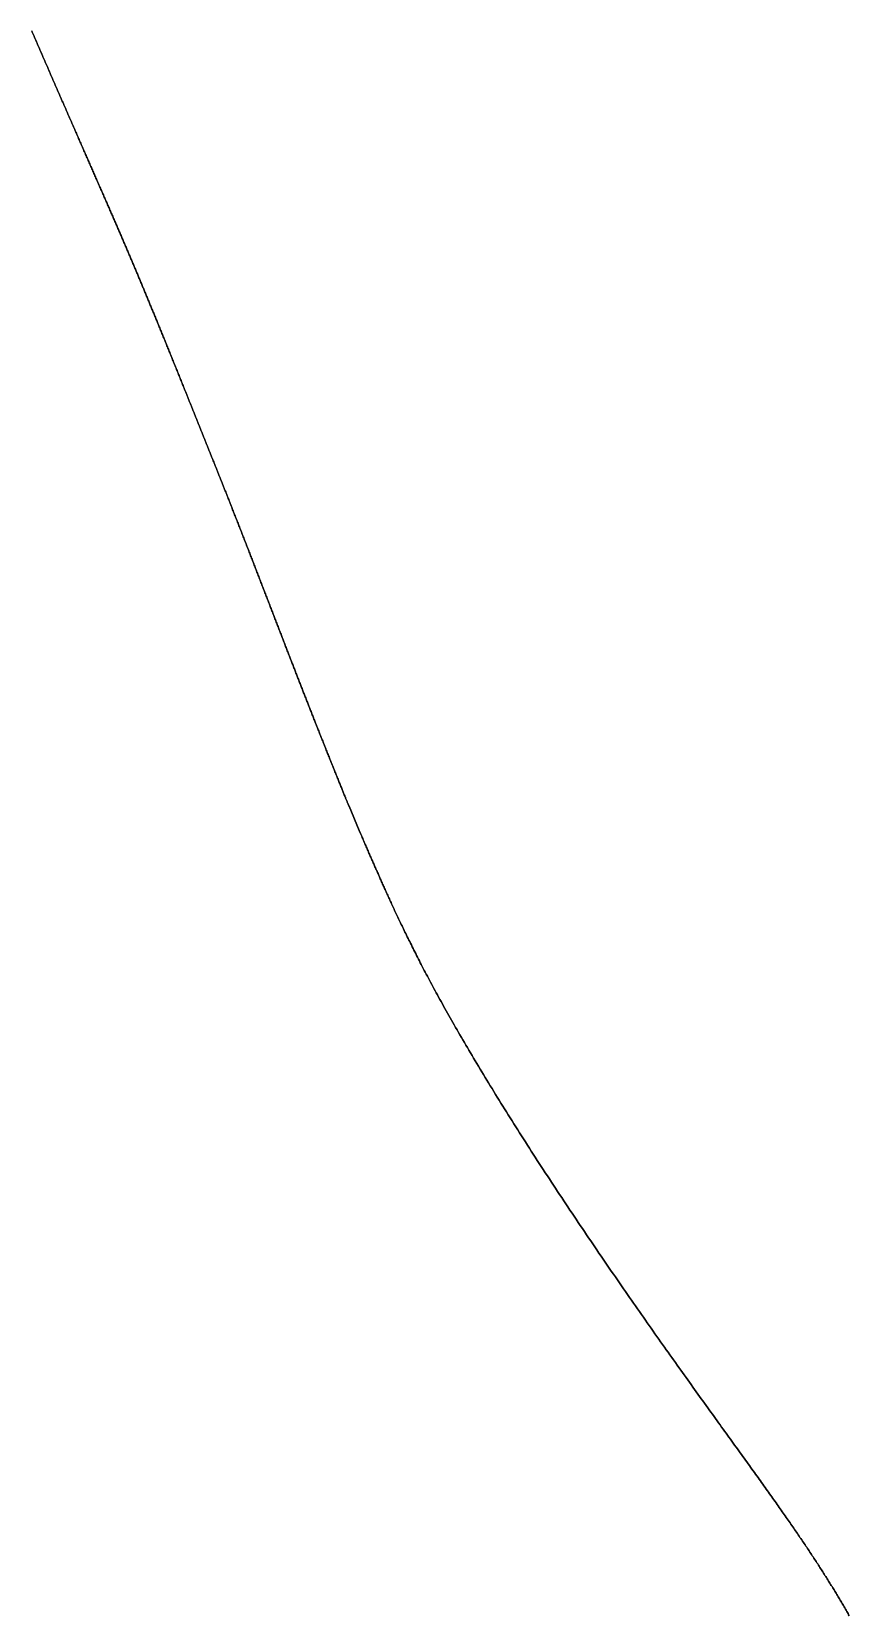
# Model space of a CAD drawing. Header units: inches. Extents: x 130170 to 284068, y 377793 to 804530.
# Drawn here: x 249144.4 to 249177.7, y 746785.6 to 746850.1 of the extents above; entities that cross this region are included whole.
import ezdxf

# ---------------------------------------------------------------- set-up
doc = ezdxf.new("R2010")
doc.units = ezdxf.units.IN
doc.header["$MEASUREMENT"] = 0
doc.layers.add('muni_il', color=7, linetype='Continuous')

msp = doc.modelspace()

# ---------------------------------------------------------------- linework, layer by layer
at = {"layer": 'muni_il'}
for points in [[(249144.406, 746850.168), (249144.43, 746850.112), (249144.454, 746850.056), (249144.478, 746850), (249144.503, 746849.944), (249144.527, 746849.888), (249144.551, 746849.832), (249144.575, 746849.776), (249144.6, 746849.72), (249144.624, 746849.664), (249144.648, 746849.608), (249144.672, 746849.552), (249144.696, 746849.496), (249144.721, 746849.44), (249144.745, 746849.385), (249144.769, 746849.329), (249144.793, 746849.273), (249144.817, 746849.218), (249144.841, 746849.162), (249144.865, 746849.106), (249144.89, 746849.051), (249144.914, 746848.995), (249144.938, 746848.94), (249144.962, 746848.885), (249144.986, 746848.829), (249145.01, 746848.774), (249145.034, 746848.719), (249145.058, 746848.663), (249145.082, 746848.608), (249145.106, 746848.553), (249145.13, 746848.498), (249145.154, 746848.443), (249145.178, 746848.388), (249145.202, 746848.333), (249145.226, 746848.278), (249145.249, 746848.224), (249145.273, 746848.169), (249145.297, 746848.114), (249145.321, 746848.06), (249145.345, 746848.005), (249145.368, 746847.95), (249145.392, 746847.896), (249145.416, 746847.842), (249145.44, 746847.787), (249145.463, 746847.733), (249145.487, 746847.679), (249145.511, 746847.625), (249145.534, 746847.571), (249145.558, 746847.517), (249145.581, 746847.463), (249145.605, 746847.409), (249145.628, 746847.355), (249145.652, 746847.301), (249145.675, 746847.248), (249145.699, 746847.194), (249145.722, 746847.141), (249145.745, 746847.087), (249145.769, 746847.034), (249145.792, 746846.981), (249145.815, 746846.927), (249145.839, 746846.874), (249145.862, 746846.821), (249145.885, 746846.768), (249145.908, 746846.716), (249145.931, 746846.663), (249145.954, 746846.61), (249145.977, 746846.558), (249146, 746846.505), (249146.023, 746846.453), (249146.046, 746846.4), (249146.069, 746846.348), (249146.092, 746846.296), (249146.114, 746846.244), (249146.137, 746846.192), (249146.16, 746846.14), (249146.182, 746846.089), (249146.205, 746846.037), (249146.228, 746845.985), (249146.25, 746845.934), (249146.273, 746845.883), (249146.295, 746845.832), (249146.317, 746845.78), (249146.34, 746845.729), (249146.362, 746845.679), (249146.384, 746845.628), (249146.407, 746845.577), (249146.429, 746845.527), (249146.451, 746845.476), (249146.473, 746845.426), (249146.495, 746845.376), (249146.517, 746845.326), (249146.539, 746845.276), (249146.561, 746845.226), (249146.582, 746845.176), (249146.604, 746845.127), (249146.626, 746845.077), (249146.647, 746845.028), (249146.669, 746844.979), (249146.69, 746844.929), (249146.712, 746844.88), (249146.733, 746844.832), (249146.755, 746844.783), (249146.776, 746844.734), (249146.797, 746844.686), (249146.818, 746844.637), (249146.84, 746844.589), (249146.861, 746844.541), (249146.882, 746844.493), (249146.903, 746844.445), (249146.923, 746844.398), (249146.944, 746844.35), (249146.965, 746844.303), (249146.986, 746844.255), (249147.006, 746844.208), (249147.027, 746844.161), (249147.047, 746844.114), (249147.068, 746844.068), (249147.088, 746844.021), (249147.109, 746843.975), (249147.129, 746843.928), (249147.149, 746843.882), (249147.169, 746843.836), (249147.189, 746843.79), (249147.209, 746843.744), (249147.229, 746843.698), (249147.249, 746843.653), (249147.269, 746843.608), (249147.289, 746843.562), (249147.309, 746843.517), (249147.328, 746843.472), (249147.348, 746843.427), (249147.367, 746843.383), (249147.387, 746843.338), (249147.406, 746843.294), (249147.426, 746843.249), (249147.445, 746843.205), (249147.464, 746843.161), (249147.483, 746843.117), (249147.502, 746843.073), (249147.521, 746843.03), (249147.54, 746842.986), (249147.559, 746842.943), (249147.578, 746842.9), (249147.597, 746842.857), (249147.616, 746842.814), (249147.634, 746842.771), (249147.653, 746842.728), (249147.671, 746842.685), (249147.69, 746842.643), (249147.708, 746842.6), (249147.727, 746842.558), (249147.745, 746842.516), (249147.763, 746842.474), (249147.781, 746842.432), (249147.8, 746842.39), (249147.818, 746842.349), (249147.836, 746842.307), (249147.854, 746842.266), (249147.871, 746842.224), (249147.889, 746842.183), (249147.907, 746842.142), (249147.925, 746842.101), (249147.943, 746842.06), (249147.96, 746842.019), (249147.978, 746841.979), (249147.995, 746841.938), (249148.013, 746841.897), (249148.03, 746841.857), (249148.048, 746841.817), (249148.065, 746841.776), (249148.082, 746841.736), (249148.1, 746841.696), (249148.117, 746841.656), (249148.134, 746841.616), (249148.151, 746841.577), (249148.168, 746841.537), (249148.185, 746841.497), (249148.202, 746841.458), (249148.219, 746841.418), (249148.236, 746841.379), (249148.253, 746841.339), (249148.27, 746841.3), (249148.287, 746841.261), (249148.303, 746841.221), (249148.32, 746841.182), (249148.337, 746841.143), (249148.354, 746841.104), (249148.37, 746841.065), (249148.387, 746841.026), (249148.403, 746840.987), (249148.42, 746840.948), (249148.437, 746840.909), (249148.453, 746840.871), (249148.47, 746840.832), (249148.486, 746840.793), (249148.502, 746840.754), (249148.519, 746840.715), (249148.535, 746840.677), (249148.552, 746840.638), (249148.568, 746840.599), (249148.585, 746840.561), (249148.601, 746840.522), (249148.617, 746840.483), (249148.634, 746840.445), (249148.65, 746840.406), (249148.666, 746840.367), (249148.683, 746840.329), (249148.699, 746840.29), (249148.715, 746840.251), (249148.731, 746840.212), (249148.748, 746840.174), (249148.764, 746840.135), (249148.78, 746840.096), (249148.797, 746840.057), (249148.813, 746840.018), (249148.829, 746839.979), (249148.846, 746839.94), (249148.862, 746839.901), (249148.878, 746839.862), (249148.895, 746839.823), (249148.911, 746839.784), (249148.928, 746839.745), (249148.944, 746839.705), (249148.96, 746839.666), (249148.977, 746839.626), (249148.993, 746839.587), (249149.01, 746839.547), (249149.026, 746839.508), (249149.043, 746839.468), (249149.059, 746839.428), (249149.076, 746839.388), (249149.092, 746839.348), (249149.109, 746839.308), (249149.126, 746839.268), (249149.142, 746839.228), (249149.159, 746839.187), (249149.176, 746839.147), (249149.193, 746839.106), (249149.209, 746839.065), (249149.226, 746839.025), (249149.243, 746838.984), (249149.26, 746838.943), (249149.277, 746838.902), (249149.294, 746838.86), (249149.311, 746838.819), (249149.328, 746838.777), (249149.345, 746838.736), (249149.363, 746838.694), (249149.38, 746838.652), (249149.397, 746838.61), (249149.414, 746838.568), (249149.432, 746838.525), (249149.449, 746838.483), (249149.467, 746838.44), (249149.484, 746838.398), (249149.502, 746838.355), (249149.519, 746838.312), (249149.537, 746838.268), (249149.555, 746838.225), (249149.572, 746838.182), (249149.59, 746838.138), (249149.608, 746838.094), (249149.626, 746838.05), (249149.644, 746838.006), (249149.662, 746837.962), (249149.68, 746837.917), (249149.699, 746837.873), (249149.717, 746837.828), (249149.735, 746837.783), (249149.753, 746837.738), (249149.772, 746837.693), (249149.79, 746837.647), (249149.809, 746837.602), (249149.828, 746837.556), (249149.846, 746837.51), (249149.865, 746837.464), (249149.884, 746837.418), (249149.903, 746837.371), (249149.922, 746837.325), (249149.941, 746837.278), (249149.96, 746837.231), (249149.979, 746837.184), (249149.998, 746837.137), (249150.017, 746837.089), (249150.036, 746837.042), (249150.056, 746836.994), (249150.075, 746836.946), (249150.095, 746836.898), (249150.114, 746836.85), (249150.134, 746836.801), (249150.153, 746836.753), (249150.173, 746836.704), (249150.193, 746836.655), (249150.213, 746836.606), (249150.233, 746836.557), (249150.253, 746836.507), (249150.273, 746836.458), (249150.293, 746836.408), (249150.313, 746836.358), (249150.333, 746836.308), (249150.353, 746836.258), (249150.374, 746836.208), (249150.394, 746836.157), (249150.414, 746836.107), (249150.435, 746836.056), (249150.455, 746836.005), (249150.476, 746835.954), (249150.497, 746835.903), (249150.517, 746835.852), (249150.538, 746835.801), (249150.559, 746835.749), (249150.58, 746835.697), (249150.601, 746835.646), (249150.622, 746835.594), (249150.642, 746835.542), (249150.663, 746835.489), (249150.685, 746835.437), (249150.706, 746835.385), (249150.727, 746835.332), (249150.748, 746835.28), (249150.769, 746835.227), (249150.79, 746835.174), (249150.812, 746835.121), (249150.833, 746835.068), (249150.854, 746835.015), (249150.876, 746834.962), (249150.897, 746834.909), (249150.919, 746834.856), (249150.94, 746834.802), (249150.962, 746834.749), (249150.983, 746834.695), (249151.005, 746834.642), (249151.026, 746834.588), (249151.048, 746834.534), (249151.07, 746834.48), (249151.091, 746834.426), (249151.113, 746834.372), (249151.134, 746834.318), (249151.156, 746834.264), (249151.178, 746834.21), (249151.2, 746834.156), (249151.221, 746834.102), (249151.243, 746834.048), (249151.265, 746833.994), (249151.287, 746833.939), (249151.308, 746833.885), (249151.33, 746833.831), (249151.352, 746833.777), (249151.374, 746833.722), (249151.395, 746833.668), (249151.417, 746833.614), (249151.439, 746833.559), (249151.461, 746833.505), (249151.482, 746833.45), (249151.504, 746833.396), (249151.526, 746833.342), (249151.548, 746833.287), (249151.569, 746833.233), (249151.591, 746833.179), (249151.613, 746833.125), (249151.635, 746833.07), (249151.656, 746833.016), (249151.678, 746832.962), (249151.699, 746832.908), (249151.721, 746832.854), (249151.743, 746832.799), (249151.764, 746832.745), (249151.786, 746832.691), (249151.807, 746832.637), (249151.829, 746832.584), (249151.85, 746832.53), (249151.872, 746832.476), (249151.893, 746832.422), (249151.915, 746832.368), (249151.936, 746832.315), (249151.957, 746832.261), (249151.979, 746832.208), (249152, 746832.154), (249152.021, 746832.101), (249152.042, 746832.047), (249152.064, 746831.994), (249152.085, 746831.941), (249152.106, 746831.888), (249152.127, 746831.835), (249152.148, 746831.782), (249152.169, 746831.729), (249152.19, 746831.676), (249152.211, 746831.623), (249152.232, 746831.571), (249152.252, 746831.518), (249152.273, 746831.466), (249152.294, 746831.413), (249152.315, 746831.361), (249152.335, 746831.309), (249152.356, 746831.257), (249152.377, 746831.205), (249152.397, 746831.153), (249152.418, 746831.101), (249152.438, 746831.049), (249152.459, 746830.998), (249152.479, 746830.946), (249152.499, 746830.895), (249152.519, 746830.843), (249152.54, 746830.792), (249152.56, 746830.741), (249152.58, 746830.69), (249152.6, 746830.639), (249152.62, 746830.588), (249152.64, 746830.537), (249152.66, 746830.486), (249152.68, 746830.436), (249152.7, 746830.385), (249152.72, 746830.335), (249152.74, 746830.284), (249152.759, 746830.234), (249152.779, 746830.184), (249152.799, 746830.134), (249152.818, 746830.084), (249152.838, 746830.034), (249152.857, 746829.984), (249152.877, 746829.934), (249152.896, 746829.885), (249152.916, 746829.835), (249152.935, 746829.786), (249152.954, 746829.736), (249152.974, 746829.687), (249152.993, 746829.638), (249153.012, 746829.589), (249153.031, 746829.539), (249153.051, 746829.49), (249153.07, 746829.442), (249153.089, 746829.393), (249153.108, 746829.344), (249153.127, 746829.295), (249153.146, 746829.247), (249153.165, 746829.198), (249153.183, 746829.15), (249153.202, 746829.101), (249153.221, 746829.053), (249153.24, 746829.005), (249153.259, 746828.956), (249153.277, 746828.908), (249153.296, 746828.86), (249153.315, 746828.812), (249153.333, 746828.764), (249153.352, 746828.716), (249153.371, 746828.668), (249153.389, 746828.621), (249153.408, 746828.573), (249153.426, 746828.525), (249153.445, 746828.477), (249153.463, 746828.43), (249153.481, 746828.382), (249153.5, 746828.335), (249153.518, 746828.287), (249153.537, 746828.24), (249153.555, 746828.193), (249153.573, 746828.145), (249153.592, 746828.098), (249153.61, 746828.051), (249153.628, 746828.004), (249153.646, 746827.957), (249153.664, 746827.91), (249153.683, 746827.862), (249153.701, 746827.815), (249153.719, 746827.769), (249153.737, 746827.722), (249153.755, 746827.675), (249153.773, 746827.628), (249153.791, 746827.581), (249153.809, 746827.534), (249153.827, 746827.487), (249153.845, 746827.441), (249153.863, 746827.394), (249153.881, 746827.347), (249153.899, 746827.301), (249153.917, 746827.254), (249153.935, 746827.208), (249153.953, 746827.161), (249153.971, 746827.115), (249153.989, 746827.068), (249154.007, 746827.022), (249154.025, 746826.975), (249154.043, 746826.929), (249154.06, 746826.883), (249154.078, 746826.837), (249154.096, 746826.79), (249154.114, 746826.744), (249154.132, 746826.698), (249154.149, 746826.652), (249154.167, 746826.606), (249154.185, 746826.56), (249154.203, 746826.514), (249154.22, 746826.468), (249154.238, 746826.422), (249154.256, 746826.376), (249154.273, 746826.33), (249154.291, 746826.284), (249154.309, 746826.239), (249154.326, 746826.193), (249154.344, 746826.147), (249154.361, 746826.102), (249154.379, 746826.056), (249154.397, 746826.01), (249154.414, 746825.965), (249154.432, 746825.92), (249154.449, 746825.874), (249154.467, 746825.829), (249154.484, 746825.784), (249154.501, 746825.738), (249154.519, 746825.693), (249154.536, 746825.648), (249154.554, 746825.603), (249154.571, 746825.558), (249154.588, 746825.513), (249154.606, 746825.468), (249154.623, 746825.423), (249154.64, 746825.379), (249154.657, 746825.334), (249154.675, 746825.289), (249154.692, 746825.245), (249154.709, 746825.2), (249154.726, 746825.156), (249154.743, 746825.111), (249154.76, 746825.067), (249154.777, 746825.023), (249154.795, 746824.978), (249154.812, 746824.934), (249154.829, 746824.89), (249154.846, 746824.846), (249154.863, 746824.802), (249154.88, 746824.758), (249154.897, 746824.715), (249154.913, 746824.671), (249154.93, 746824.627), (249154.947, 746824.584), (249154.964, 746824.54), (249154.981, 746824.497), (249154.998, 746824.453), (249155.015, 746824.41), (249155.031, 746824.367), (249155.048, 746824.323), (249155.065, 746824.28), (249155.081, 746824.237), (249155.098, 746824.194), (249155.115, 746824.151), (249155.131, 746824.108), (249155.148, 746824.065), (249155.165, 746824.022), (249155.181, 746823.98), (249155.198, 746823.937), (249155.215, 746823.894), (249155.231, 746823.852), (249155.248, 746823.809), (249155.264, 746823.767), (249155.281, 746823.724), (249155.297, 746823.682), (249155.314, 746823.639), (249155.33, 746823.597), (249155.347, 746823.554), (249155.363, 746823.512), (249155.38, 746823.47), (249155.396, 746823.427), (249155.413, 746823.385), (249155.429, 746823.343), (249155.446, 746823.301), (249155.462, 746823.258), (249155.479, 746823.216), (249155.495, 746823.174), (249155.512, 746823.132), (249155.528, 746823.089), (249155.545, 746823.047), (249155.562, 746823.005), (249155.578, 746822.962), (249155.595, 746822.92), (249155.611, 746822.878), (249155.628, 746822.835), (249155.645, 746822.793), (249155.661, 746822.75), (249155.678, 746822.708), (249155.695, 746822.665), (249155.711, 746822.622), (249155.728, 746822.58), (249155.745, 746822.537), (249155.762, 746822.494), (249155.779, 746822.451), (249155.796, 746822.408), (249155.813, 746822.365), (249155.83, 746822.322), (249155.847, 746822.279), (249155.864, 746822.235), (249155.881, 746822.192), (249155.898, 746822.149), (249155.915, 746822.105), (249155.932, 746822.061), (249155.95, 746822.017), (249155.967, 746821.974), (249155.984, 746821.93), (249156.002, 746821.885), (249156.019, 746821.841), (249156.037, 746821.797), (249156.055, 746821.752), (249156.072, 746821.708), (249156.09, 746821.663), (249156.108, 746821.618), (249156.126, 746821.573), (249156.143, 746821.528), (249156.161, 746821.483), (249156.179, 746821.438), (249156.197, 746821.392), (249156.215, 746821.347), (249156.234, 746821.301), (249156.252, 746821.255), (249156.27, 746821.209), (249156.288, 746821.163), (249156.307, 746821.117), (249156.325, 746821.071), (249156.343, 746821.025), (249156.362, 746820.979), (249156.38, 746820.932), (249156.399, 746820.886), (249156.418, 746820.839), (249156.436, 746820.793), (249156.455, 746820.746), (249156.473, 746820.7), (249156.492, 746820.653), (249156.511, 746820.606), (249156.529, 746820.559), (249156.548, 746820.513), (249156.567, 746820.466), (249156.585, 746820.419), (249156.604, 746820.373), (249156.623, 746820.326), (249156.641, 746820.28), (249156.66, 746820.233), (249156.679, 746820.187), (249156.697, 746820.141), (249156.716, 746820.095), (249156.734, 746820.049), (249156.752, 746820.003), (249156.771, 746819.958), (249156.789, 746819.913), (249156.807, 746819.867), (249156.825, 746819.823), (249156.843, 746819.778), (249156.861, 746819.734), (249156.879, 746819.69), (249156.896, 746819.646), (249156.914, 746819.603), (249156.931, 746819.56), (249156.948, 746819.517), (249156.965, 746819.475), (249156.982, 746819.434), (249156.999, 746819.393), (249157.015, 746819.352), (249157.032, 746819.312), (249157.048, 746819.272), (249157.063, 746819.233), (249157.079, 746819.195), (249157.094, 746819.157), (249157.109, 746819.12), (249157.124, 746819.084), (249157.139, 746819.048), (249157.153, 746819.013), (249157.167, 746818.979), (249157.18, 746818.946), (249157.194, 746818.914), (249157.207, 746818.882), (249157.219, 746818.851), (249157.231, 746818.822), (249157.243, 746818.793), (249157.254, 746818.765), (249157.265, 746818.739), (249157.275, 746818.713), (249157.285, 746818.689), (249157.295, 746818.666), (249157.304, 746818.644), (249157.312, 746818.624), (249157.32, 746818.605), (249157.327, 746818.588), (249157.334, 746818.572), (249157.339, 746818.558), (249157.345, 746818.545), (249157.763, 746817.554), (249157.813, 746817.439), (249157.837, 746817.384), (249157.86, 746817.33), (249157.883, 746817.278), (249157.905, 746817.227), (249157.926, 746817.177), (249157.947, 746817.128), (249157.968, 746817.08), (249157.988, 746817.033), (249158.008, 746816.987), (249158.028, 746816.941), (249158.047, 746816.897), (249158.066, 746816.853), (249158.085, 746816.809), (249158.104, 746816.766), (249158.122, 746816.724), (249158.14, 746816.682), (249158.158, 746816.641), (249158.176, 746816.6), (249158.194, 746816.559), (249158.211, 746816.518), (249158.229, 746816.478), (249158.246, 746816.438), (249158.264, 746816.398), (249158.281, 746816.358), (249158.298, 746816.319), (249158.316, 746816.279), (249158.333, 746816.24), (249158.35, 746816.2), (249158.367, 746816.161), (249158.385, 746816.121), (249158.402, 746816.081), (249158.42, 746816.042), (249158.437, 746816.002), (249158.455, 746815.962), (249158.472, 746815.922), (249158.49, 746815.882), (249158.508, 746815.841), (249158.526, 746815.8), (249158.544, 746815.76), (249158.562, 746815.718), (249158.581, 746815.677), (249158.599, 746815.635), (249158.618, 746815.593), (249158.637, 746815.551), (249158.656, 746815.508), (249158.675, 746815.465), (249158.694, 746815.422), (249158.714, 746815.378), (249158.734, 746815.334), (249158.754, 746815.289), (249158.774, 746815.244), (249158.794, 746815.199), (249158.815, 746815.153), (249158.836, 746815.107), (249158.857, 746815.06), (249158.878, 746815.013), (249158.9, 746814.965), (249158.922, 746814.917), (249158.944, 746814.869), (249158.966, 746814.82), (249158.989, 746814.77), (249159.012, 746814.72), (249159.035, 746814.67), (249159.058, 746814.619), (249159.082, 746814.567), (249159.106, 746814.515), (249159.13, 746814.462), (249159.155, 746814.409), (249159.18, 746814.356), (249159.205, 746814.301), (249159.231, 746814.247), (249159.257, 746814.191), (249159.283, 746814.135), (249159.309, 746814.079), (249159.336, 746814.022), (249159.363, 746813.964), (249159.391, 746813.906), (249159.419, 746813.847), (249159.447, 746813.788), (249159.476, 746813.728), (249159.505, 746813.667), (249159.534, 746813.606), (249159.564, 746813.544), (249159.594, 746813.482), (249159.625, 746813.419), (249159.656, 746813.355), (249159.687, 746813.291), (249159.719, 746813.226), (249159.751, 746813.16), (249159.784, 746813.094), (249159.817, 746813.027), (249159.851, 746812.959), (249159.885, 746812.891), (249159.919, 746812.822), (249159.954, 746812.752), (249159.989, 746812.681), (249160.025, 746812.61), (249160.062, 746812.538), (249160.099, 746812.466), (249160.136, 746812.392), (249160.174, 746812.318), (249160.212, 746812.243), (249160.251, 746812.168), (249160.291, 746812.092), (249160.331, 746812.014), (249160.371, 746811.937), (249160.412, 746811.858), (249160.454, 746811.779), (249160.496, 746811.698), (249160.539, 746811.617), (249160.582, 746811.536), (249160.626, 746811.453), (249160.671, 746811.37), (249160.716, 746811.286), (249160.761, 746811.201), (249160.808, 746811.115), (249160.855, 746811.028), (249160.902, 746810.941), (249160.95, 746810.853), (249160.999, 746810.764), (249161.048, 746810.674), (249161.098, 746810.583), (249161.149, 746810.492), (249161.2, 746810.399), (249161.252, 746810.306), (249161.305, 746810.212), (249161.358, 746810.118), (249161.412, 746810.022), (249161.466, 746809.926), (249161.521, 746809.828), (249161.577, 746809.73), (249161.633, 746809.631), (249161.69, 746809.532), (249161.748, 746809.431), (249161.806, 746809.33), (249161.865, 746809.228), (249161.925, 746809.125), (249161.985, 746809.022), (249162.046, 746808.918), (249162.107, 746808.812), (249162.169, 746808.707), (249162.232, 746808.6), (249162.296, 746808.493), (249162.36, 746808.384), (249162.424, 746808.276), (249162.489, 746808.166), (249162.555, 746808.056), (249162.622, 746807.945), (249162.689, 746807.833), (249162.756, 746807.721), (249162.825, 746807.608), (249162.893, 746807.495), (249162.963, 746807.38), (249163.033, 746807.266), (249163.103, 746807.15), (249163.174, 746807.034), (249163.246, 746806.917), (249163.318, 746806.8), (249163.391, 746806.683), (249163.464, 746806.564), (249163.537, 746806.445), (249163.612, 746806.326), (249163.686, 746806.206), (249163.761, 746806.086), (249163.837, 746805.965), (249163.913, 746805.844), (249163.99, 746805.722), (249164.066, 746805.6), (249164.144, 746805.478), (249164.222, 746805.355), (249164.3, 746805.232), (249164.378, 746805.108), (249164.457, 746804.984), (249164.537, 746804.86), (249164.617, 746804.736), (249164.697, 746804.611), (249164.777, 746804.486), (249164.858, 746804.361), (249164.939, 746804.235), (249165.02, 746804.11), (249165.102, 746803.984), (249165.184, 746803.858), (249165.266, 746803.732), (249165.348, 746803.605), (249165.431, 746803.479), (249165.514, 746803.352), (249165.597, 746803.226), (249165.68, 746803.099), (249165.763, 746802.972), (249165.847, 746802.846), (249165.931, 746802.719), (249166.015, 746802.592), (249166.099, 746802.465), (249166.183, 746802.339), (249166.267, 746802.212), (249166.351, 746802.086), (249166.436, 746801.959), (249166.52, 746801.833), (249166.605, 746801.707), (249166.689, 746801.581), (249166.774, 746801.455), (249166.859, 746801.329), (249166.943, 746801.204), (249167.028, 746801.079), (249167.113, 746800.954), (249167.197, 746800.829), (249167.282, 746800.704), (249167.366, 746800.58), (249167.45, 746800.456), (249167.535, 746800.332), (249167.619, 746800.209), (249167.703, 746800.086), (249167.787, 746799.963), (249167.871, 746799.841), (249167.955, 746799.719), (249168.038, 746799.597), (249168.122, 746799.476), (249168.205, 746799.356), (249168.288, 746799.235), (249168.371, 746799.115), (249168.453, 746798.996), (249168.536, 746798.877), (249168.618, 746798.758), (249168.7, 746798.64), (249168.782, 746798.523), (249168.863, 746798.405), (249168.945, 746798.289), (249169.026, 746798.173), (249169.106, 746798.057), (249169.187, 746797.942), (249169.267, 746797.828), (249169.347, 746797.714), (249169.426, 746797.601), (249169.505, 746797.488), (249169.584, 746797.375), (249169.663, 746797.264), (249169.741, 746797.153), (249169.819, 746797.042), (249169.896, 746796.933), (249169.974, 746796.823), (249170.05, 746796.715), (249170.127, 746796.607), (249170.203, 746796.499), (249170.278, 746796.392), (249170.354, 746796.286), (249170.429, 746796.181), (249170.503, 746796.076), (249170.577, 746795.972), (249170.651, 746795.868), (249170.724, 746795.765), (249170.797, 746795.663), (249170.87, 746795.561), (249170.942, 746795.46), (249171.013, 746795.36), (249171.084, 746795.26), (249171.155, 746795.162), (249171.225, 746795.063), (249171.295, 746794.966), (249171.365, 746794.869), (249171.434, 746794.772), (249171.502, 746794.677), (249171.57, 746794.582), (249171.638, 746794.487), (249171.705, 746794.394), (249171.772, 746794.301), (249171.838, 746794.209), (249171.904, 746794.117), (249171.969, 746794.026), (249172.034, 746793.936), (249172.099, 746793.846), (249172.163, 746793.757), (249172.226, 746793.669), (249172.289, 746793.581), (249172.352, 746793.494), (249172.414, 746793.408), (249172.476, 746793.322), (249172.537, 746793.237), (249172.598, 746793.153), (249172.658, 746793.069), (249172.718, 746792.986), (249172.777, 746792.904), (249172.836, 746792.822), (249172.895, 746792.741), (249172.953, 746792.66), (249173.01, 746792.58), (249173.067, 746792.501), (249173.124, 746792.422), (249173.18, 746792.344), (249173.236, 746792.267), (249173.291, 746792.19), (249173.346, 746792.114), (249173.401, 746792.038), (249173.455, 746791.963), (249173.508, 746791.889), (249173.561, 746791.815), (249173.614, 746791.741), (249173.666, 746791.669), (249173.718, 746791.597), (249173.77, 746791.525), (249173.821, 746791.454), (249173.871, 746791.383), (249173.921, 746791.313), (249173.971, 746791.244), (249174.02, 746791.175), (249174.069, 746791.107), (249174.118, 746791.039), (249174.166, 746790.972), (249174.214, 746790.905), (249174.261, 746790.839), (249174.308, 746790.773), (249174.354, 746790.708), (249174.401, 746790.643), (249174.446, 746790.578), (249174.492, 746790.515), (249174.537, 746790.451), (249174.581, 746790.388), (249174.626, 746790.326), (249174.67, 746790.264), (249174.713, 746790.202), (249174.756, 746790.141), (249174.799, 746790.081), (249174.841, 746790.021), (249174.884, 746789.961), (249174.925, 746789.901), (249174.967, 746789.842), (249175.008, 746789.784), (249175.049, 746789.726), (249175.089, 746789.668), (249175.129, 746789.611), (249175.169, 746789.554), (249175.208, 746789.497), (249175.248, 746789.441), (249175.286, 746789.385), (249175.325, 746789.329), (249175.363, 746789.274), (249175.401, 746789.219), (249175.439, 746789.165), (249175.476, 746789.111), (249175.513, 746789.057), (249175.55, 746789.003), (249175.587, 746788.95), (249175.623, 746788.897), (249175.659, 746788.845), (249175.695, 746788.792), (249175.73, 746788.74), (249175.765, 746788.689), (249175.8, 746788.637), (249175.835, 746788.586), (249175.869, 746788.535), (249175.904, 746788.484), (249175.938, 746788.434), (249175.971, 746788.384), (249176.005, 746788.334), (249176.038, 746788.284), (249176.071, 746788.235), (249176.104, 746788.185), (249176.137, 746788.136), (249176.169, 746788.087), (249176.201, 746788.039), (249176.233, 746787.99), (249176.265, 746787.942), (249176.297, 746787.894), (249176.328, 746787.846), (249176.359, 746787.798), (249176.39, 746787.751), (249176.421, 746787.703), (249176.452, 746787.656), (249176.483, 746787.609), (249176.513, 746787.562), (249176.543, 746787.515), (249176.573, 746787.468), (249176.603, 746787.421), (249176.633, 746787.375), (249176.663, 746787.328), (249176.692, 746787.282), (249176.721, 746787.236), (249176.75, 746787.19), (249176.78, 746787.144), (249176.808, 746787.098), (249176.837, 746787.052), (249176.866, 746787.006), (249176.895, 746786.96), (249176.923, 746786.914), (249176.951, 746786.869), (249176.98, 746786.823), (249177.008, 746786.777), (249177.036, 746786.732), (249177.064, 746786.686), (249177.092, 746786.64), (249177.119, 746786.595), (249177.147, 746786.549), (249177.175, 746786.504), (249177.202, 746786.458), (249177.23, 746786.413), (249177.257, 746786.367), (249177.284, 746786.321), (249177.312, 746786.276), (249177.339, 746786.23), (249177.366, 746786.184), (249177.393, 746786.138), (249177.42, 746786.093), (249177.447, 746786.047), (249177.474, 746786.001), (249177.501, 746785.955), (249177.528, 746785.908), (249177.555, 746785.862), (249177.582, 746785.816), (249177.608, 746785.769), (249177.635, 746785.723), (249177.662, 746785.676), (249177.689, 746785.63), (249177.715, 746785.583), (249177.742, 746785.536)], [(249177.742, 746785.536), (249177.715, 746785.583), (249177.689, 746785.63), (249177.662, 746785.676), (249177.635, 746785.723), (249177.608, 746785.769), (249177.582, 746785.816), (249177.555, 746785.862), (249177.528, 746785.908), (249177.501, 746785.955), (249177.474, 746786.001), (249177.447, 746786.047), (249177.42, 746786.093), (249177.393, 746786.138), (249177.366, 746786.184), (249177.339, 746786.23), (249177.312, 746786.276), (249177.284, 746786.321), (249177.257, 746786.367), (249177.23, 746786.413), (249177.202, 746786.458), (249177.175, 746786.504), (249177.147, 746786.549), (249177.119, 746786.595), (249177.092, 746786.64), (249177.064, 746786.686), (249177.036, 746786.732), (249177.008, 746786.777), (249176.98, 746786.823), (249176.951, 746786.869), (249176.923, 746786.914), (249176.895, 746786.96), (249176.866, 746787.006), (249176.837, 746787.052), (249176.808, 746787.098), (249176.78, 746787.144), (249176.75, 746787.19), (249176.721, 746787.236), (249176.692, 746787.282), (249176.663, 746787.328), (249176.633, 746787.375), (249176.603, 746787.421), (249176.573, 746787.468), (249176.543, 746787.515), (249176.513, 746787.562), (249176.483, 746787.609), (249176.452, 746787.656), (249176.421, 746787.703), (249176.39, 746787.751), (249176.359, 746787.798), (249176.328, 746787.846), (249176.297, 746787.894), (249176.265, 746787.942), (249176.233, 746787.99), (249176.201, 746788.039), (249176.169, 746788.087), (249176.137, 746788.136), (249176.104, 746788.185), (249176.071, 746788.235), (249176.038, 746788.284), (249176.005, 746788.334), (249175.971, 746788.384), (249175.938, 746788.434), (249175.904, 746788.484), (249175.869, 746788.535), (249175.835, 746788.586), (249175.8, 746788.637), (249175.765, 746788.689), (249175.73, 746788.74), (249175.695, 746788.792), (249175.659, 746788.845), (249175.623, 746788.897), (249175.587, 746788.95), (249175.55, 746789.003), (249175.513, 746789.057), (249175.476, 746789.111), (249175.439, 746789.165), (249175.401, 746789.219), (249175.363, 746789.274), (249175.325, 746789.329), (249175.286, 746789.385), (249175.248, 746789.441), (249175.208, 746789.497), (249175.169, 746789.554), (249175.129, 746789.611), (249175.089, 746789.668), (249175.049, 746789.726), (249175.008, 746789.784), (249174.967, 746789.842), (249174.925, 746789.901), (249174.884, 746789.961), (249174.841, 746790.021), (249174.799, 746790.081), (249174.756, 746790.141), (249174.713, 746790.202), (249174.67, 746790.264), (249174.626, 746790.326), (249174.581, 746790.388), (249174.537, 746790.451), (249174.492, 746790.515), (249174.446, 746790.578), (249174.401, 746790.643), (249174.354, 746790.708), (249174.308, 746790.773), (249174.261, 746790.839), (249174.214, 746790.905), (249174.166, 746790.972), (249174.118, 746791.039), (249174.069, 746791.107), (249174.02, 746791.175), (249173.971, 746791.244), (249173.921, 746791.313), (249173.871, 746791.383), (249173.821, 746791.454), (249173.77, 746791.525), (249173.718, 746791.597), (249173.666, 746791.669), (249173.614, 746791.741), (249173.561, 746791.815), (249173.508, 746791.889), (249173.455, 746791.963), (249173.401, 746792.038), (249173.346, 746792.114), (249173.291, 746792.19), (249173.236, 746792.267), (249173.18, 746792.344), (249173.124, 746792.422), (249173.067, 746792.501), (249173.01, 746792.58), (249172.953, 746792.66), (249172.895, 746792.741), (249172.836, 746792.822), (249172.777, 746792.904), (249172.718, 746792.986), (249172.658, 746793.069), (249172.598, 746793.153), (249172.537, 746793.237), (249172.476, 746793.322), (249172.414, 746793.408), (249172.352, 746793.494), (249172.289, 746793.581), (249172.226, 746793.669), (249172.163, 746793.757), (249172.099, 746793.846), (249172.034, 746793.936), (249171.969, 746794.026), (249171.904, 746794.117), (249171.838, 746794.209), (249171.772, 746794.301), (249171.705, 746794.394), (249171.638, 746794.487), (249171.57, 746794.582), (249171.502, 746794.677), (249171.434, 746794.772), (249171.365, 746794.869), (249171.295, 746794.966), (249171.225, 746795.063), (249171.155, 746795.162), (249171.084, 746795.26), (249171.013, 746795.36), (249170.942, 746795.46), (249170.87, 746795.561), (249170.797, 746795.663), (249170.724, 746795.765), (249170.651, 746795.868), (249170.577, 746795.972), (249170.503, 746796.076), (249170.429, 746796.181), (249170.354, 746796.286), (249170.278, 746796.392), (249170.203, 746796.499), (249170.127, 746796.607), (249170.05, 746796.715), (249169.974, 746796.823), (249169.896, 746796.933), (249169.819, 746797.042), (249169.741, 746797.153), (249169.663, 746797.264), (249169.584, 746797.375), (249169.505, 746797.488), (249169.426, 746797.601), (249169.347, 746797.714), (249169.267, 746797.828), (249169.187, 746797.942), (249169.106, 746798.057), (249169.026, 746798.173), (249168.945, 746798.289), (249168.863, 746798.405), (249168.782, 746798.523), (249168.7, 746798.64), (249168.618, 746798.758), (249168.536, 746798.877), (249168.453, 746798.996), (249168.371, 746799.115), (249168.288, 746799.235), (249168.205, 746799.356), (249168.122, 746799.476), (249168.038, 746799.597), (249167.955, 746799.719), (249167.871, 746799.841), (249167.787, 746799.963), (249167.703, 746800.086), (249167.619, 746800.209), (249167.535, 746800.332), (249167.45, 746800.456), (249167.366, 746800.58), (249167.282, 746800.704), (249167.197, 746800.829), (249167.113, 746800.954), (249167.028, 746801.079), (249166.943, 746801.204), (249166.859, 746801.329), (249166.774, 746801.455), (249166.689, 746801.581), (249166.605, 746801.707), (249166.52, 746801.833), (249166.436, 746801.959), (249166.351, 746802.086), (249166.267, 746802.212), (249166.183, 746802.339), (249166.099, 746802.465), (249166.015, 746802.592), (249165.931, 746802.719), (249165.847, 746802.846), (249165.763, 746802.972), (249165.68, 746803.099), (249165.597, 746803.226), (249165.514, 746803.352), (249165.431, 746803.479), (249165.348, 746803.605), (249165.266, 746803.732), (249165.184, 746803.858), (249165.102, 746803.984), (249165.02, 746804.11), (249164.939, 746804.235), (249164.858, 746804.361), (249164.777, 746804.486), (249164.697, 746804.611), (249164.617, 746804.736), (249164.537, 746804.86), (249164.457, 746804.984), (249164.378, 746805.108), (249164.3, 746805.232), (249164.222, 746805.355), (249164.144, 746805.478), (249164.066, 746805.6), (249163.99, 746805.722), (249163.913, 746805.844), (249163.837, 746805.965), (249163.761, 746806.086), (249163.686, 746806.206), (249163.612, 746806.326), (249163.537, 746806.445), (249163.464, 746806.564), (249163.391, 746806.683), (249163.318, 746806.8), (249163.246, 746806.917), (249163.174, 746807.034), (249163.103, 746807.15), (249163.033, 746807.266), (249162.963, 746807.38), (249162.893, 746807.495), (249162.825, 746807.608), (249162.756, 746807.721), (249162.689, 746807.833), (249162.622, 746807.945), (249162.555, 746808.056), (249162.489, 746808.166), (249162.424, 746808.276), (249162.36, 746808.384), (249162.296, 746808.493), (249162.232, 746808.6), (249162.169, 746808.707), (249162.107, 746808.812), (249162.046, 746808.918), (249161.985, 746809.022), (249161.925, 746809.125), (249161.865, 746809.228), (249161.806, 746809.33), (249161.748, 746809.431), (249161.69, 746809.532), (249161.633, 746809.631), (249161.577, 746809.73), (249161.521, 746809.828), (249161.466, 746809.926), (249161.412, 746810.022), (249161.358, 746810.118), (249161.305, 746810.212), (249161.252, 746810.306), (249161.2, 746810.399), (249161.149, 746810.492), (249161.098, 746810.583), (249161.048, 746810.674), (249160.999, 746810.764), (249160.95, 746810.853), (249160.902, 746810.941), (249160.855, 746811.028), (249160.808, 746811.115), (249160.761, 746811.201), (249160.716, 746811.286), (249160.671, 746811.37), (249160.626, 746811.453), (249160.582, 746811.536), (249160.539, 746811.617), (249160.496, 746811.698), (249160.454, 746811.779), (249160.412, 746811.858), (249160.371, 746811.937), (249160.331, 746812.014), (249160.291, 746812.092), (249160.251, 746812.168), (249160.212, 746812.243), (249160.174, 746812.318), (249160.136, 746812.392), (249160.099, 746812.466), (249160.062, 746812.538), (249160.025, 746812.61), (249159.989, 746812.681), (249159.954, 746812.752), (249159.919, 746812.822), (249159.885, 746812.891), (249159.851, 746812.959), (249159.817, 746813.027), (249159.784, 746813.094), (249159.751, 746813.16), (249159.719, 746813.226), (249159.687, 746813.291), (249159.656, 746813.355), (249159.625, 746813.419), (249159.594, 746813.482), (249159.564, 746813.544), (249159.534, 746813.606), (249159.505, 746813.667), (249159.476, 746813.728), (249159.447, 746813.788), (249159.419, 746813.847), (249159.391, 746813.906), (249159.363, 746813.964), (249159.336, 746814.022), (249159.309, 746814.079), (249159.283, 746814.135), (249159.257, 746814.191), (249159.231, 746814.247), (249159.205, 746814.301), (249159.18, 746814.356), (249159.155, 746814.409), (249159.13, 746814.462), (249159.106, 746814.515), (249159.082, 746814.567), (249159.058, 746814.619), (249159.035, 746814.67), (249159.012, 746814.72), (249158.989, 746814.77), (249158.966, 746814.82), (249158.944, 746814.869), (249158.922, 746814.917), (249158.9, 746814.965), (249158.878, 746815.013), (249158.857, 746815.06), (249158.836, 746815.107), (249158.815, 746815.153), (249158.794, 746815.199), (249158.774, 746815.244), (249158.754, 746815.289), (249158.734, 746815.334), (249158.714, 746815.378), (249158.694, 746815.422), (249158.675, 746815.465), (249158.656, 746815.508), (249158.637, 746815.551), (249158.618, 746815.593), (249158.599, 746815.635), (249158.581, 746815.677), (249158.562, 746815.718), (249158.544, 746815.76), (249158.526, 746815.8), (249158.508, 746815.841), (249158.49, 746815.882), (249158.472, 746815.922), (249158.455, 746815.962), (249158.437, 746816.002), (249158.42, 746816.042), (249158.402, 746816.081), (249158.385, 746816.121), (249158.367, 746816.161), (249158.35, 746816.2), (249158.333, 746816.24), (249158.316, 746816.279), (249158.298, 746816.319), (249158.281, 746816.358), (249158.264, 746816.398), (249158.246, 746816.438), (249158.229, 746816.478), (249158.211, 746816.518), (249158.194, 746816.559), (249158.176, 746816.6), (249158.158, 746816.641), (249158.14, 746816.682), (249158.122, 746816.724), (249158.104, 746816.766), (249158.085, 746816.809), (249158.066, 746816.853), (249158.047, 746816.897), (249158.028, 746816.941), (249158.008, 746816.987), (249157.988, 746817.033), (249157.968, 746817.08), (249157.947, 746817.128), (249157.926, 746817.177), (249157.905, 746817.227), (249157.883, 746817.278), (249157.86, 746817.33), (249157.837, 746817.384), (249157.813, 746817.439), (249157.763, 746817.554), (249157.345, 746818.545), (249157.339, 746818.558), (249157.334, 746818.572), (249157.327, 746818.588), (249157.32, 746818.605), (249157.312, 746818.624), (249157.304, 746818.644), (249157.295, 746818.666), (249157.285, 746818.689), (249157.275, 746818.713), (249157.265, 746818.739), (249157.254, 746818.765), (249157.243, 746818.793), (249157.231, 746818.822), (249157.219, 746818.851), (249157.207, 746818.882), (249157.194, 746818.914), (249157.18, 746818.946), (249157.167, 746818.979), (249157.153, 746819.013), (249157.139, 746819.048), (249157.124, 746819.084), (249157.109, 746819.12), (249157.094, 746819.157), (249157.079, 746819.195), (249157.063, 746819.233), (249157.048, 746819.272), (249157.032, 746819.312), (249157.015, 746819.352), (249156.999, 746819.393), (249156.982, 746819.434), (249156.965, 746819.475), (249156.948, 746819.517), (249156.931, 746819.56), (249156.914, 746819.603), (249156.896, 746819.646), (249156.879, 746819.69), (249156.861, 746819.734), (249156.843, 746819.778), (249156.825, 746819.823), (249156.807, 746819.867), (249156.789, 746819.913), (249156.771, 746819.958), (249156.752, 746820.003), (249156.734, 746820.049), (249156.716, 746820.095), (249156.697, 746820.141), (249156.679, 746820.187), (249156.66, 746820.233), (249156.641, 746820.28), (249156.623, 746820.326), (249156.604, 746820.373), (249156.585, 746820.419), (249156.567, 746820.466), (249156.548, 746820.513), (249156.529, 746820.559), (249156.511, 746820.606), (249156.492, 746820.653), (249156.473, 746820.7), (249156.455, 746820.746), (249156.436, 746820.793), (249156.418, 746820.839), (249156.399, 746820.886), (249156.38, 746820.932), (249156.362, 746820.979), (249156.343, 746821.025), (249156.325, 746821.071), (249156.307, 746821.117), (249156.288, 746821.163), (249156.27, 746821.209), (249156.252, 746821.255), (249156.234, 746821.301), (249156.215, 746821.347), (249156.197, 746821.392), (249156.179, 746821.438), (249156.161, 746821.483), (249156.143, 746821.528), (249156.126, 746821.573), (249156.108, 746821.618), (249156.09, 746821.663), (249156.072, 746821.708), (249156.055, 746821.752), (249156.037, 746821.797), (249156.019, 746821.841), (249156.002, 746821.885), (249155.984, 746821.93), (249155.967, 746821.974), (249155.95, 746822.017), (249155.932, 746822.061), (249155.915, 746822.105), (249155.898, 746822.149), (249155.881, 746822.192), (249155.864, 746822.235), (249155.847, 746822.279), (249155.83, 746822.322), (249155.813, 746822.365), (249155.796, 746822.408), (249155.779, 746822.451), (249155.762, 746822.494), (249155.745, 746822.537), (249155.728, 746822.58), (249155.711, 746822.622), (249155.695, 746822.665), (249155.678, 746822.708), (249155.661, 746822.75), (249155.645, 746822.793), (249155.628, 746822.835), (249155.611, 746822.878), (249155.595, 746822.92), (249155.578, 746822.962), (249155.562, 746823.005), (249155.545, 746823.047), (249155.528, 746823.089), (249155.512, 746823.132), (249155.495, 746823.174), (249155.479, 746823.216), (249155.462, 746823.258), (249155.446, 746823.301), (249155.429, 746823.343), (249155.413, 746823.385), (249155.396, 746823.427), (249155.38, 746823.47), (249155.363, 746823.512), (249155.347, 746823.554), (249155.33, 746823.597), (249155.314, 746823.639), (249155.297, 746823.682), (249155.281, 746823.724), (249155.264, 746823.767), (249155.248, 746823.809), (249155.231, 746823.852), (249155.215, 746823.894), (249155.198, 746823.937), (249155.181, 746823.98), (249155.165, 746824.022), (249155.148, 746824.065), (249155.131, 746824.108), (249155.115, 746824.151), (249155.098, 746824.194), (249155.081, 746824.237), (249155.065, 746824.28), (249155.048, 746824.323), (249155.031, 746824.367), (249155.015, 746824.41), (249154.998, 746824.453), (249154.981, 746824.497), (249154.964, 746824.54), (249154.947, 746824.584), (249154.93, 746824.627), (249154.913, 746824.671), (249154.897, 746824.715), (249154.88, 746824.758), (249154.863, 746824.802), (249154.846, 746824.846), (249154.829, 746824.89), (249154.812, 746824.934), (249154.795, 746824.978), (249154.777, 746825.023), (249154.76, 746825.067), (249154.743, 746825.111), (249154.726, 746825.156), (249154.709, 746825.2), (249154.692, 746825.245), (249154.675, 746825.289), (249154.657, 746825.334), (249154.64, 746825.379), (249154.623, 746825.423), (249154.606, 746825.468), (249154.588, 746825.513), (249154.571, 746825.558), (249154.554, 746825.603), (249154.536, 746825.648), (249154.519, 746825.693), (249154.501, 746825.738), (249154.484, 746825.784), (249154.467, 746825.829), (249154.449, 746825.874), (249154.432, 746825.92), (249154.414, 746825.965), (249154.397, 746826.01), (249154.379, 746826.056), (249154.361, 746826.102), (249154.344, 746826.147), (249154.326, 746826.193), (249154.309, 746826.239), (249154.291, 746826.284), (249154.273, 746826.33), (249154.256, 746826.376), (249154.238, 746826.422), (249154.22, 746826.468), (249154.203, 746826.514), (249154.185, 746826.56), (249154.167, 746826.606), (249154.149, 746826.652), (249154.132, 746826.698), (249154.114, 746826.744), (249154.096, 746826.79), (249154.078, 746826.837), (249154.06, 746826.883), (249154.043, 746826.929), (249154.025, 746826.975), (249154.007, 746827.022), (249153.989, 746827.068), (249153.971, 746827.115), (249153.953, 746827.161), (249153.935, 746827.208), (249153.917, 746827.254), (249153.899, 746827.301), (249153.881, 746827.347), (249153.863, 746827.394), (249153.845, 746827.441), (249153.827, 746827.487), (249153.809, 746827.534), (249153.791, 746827.581), (249153.773, 746827.628), (249153.755, 746827.675), (249153.737, 746827.722), (249153.719, 746827.769), (249153.701, 746827.815), (249153.683, 746827.862), (249153.664, 746827.91), (249153.646, 746827.957), (249153.628, 746828.004), (249153.61, 746828.051), (249153.592, 746828.098), (249153.573, 746828.145), (249153.555, 746828.193), (249153.537, 746828.24), (249153.518, 746828.287), (249153.5, 746828.335), (249153.481, 746828.382), (249153.463, 746828.43), (249153.445, 746828.477), (249153.426, 746828.525), (249153.408, 746828.573), (249153.389, 746828.621), (249153.371, 746828.668), (249153.352, 746828.716), (249153.333, 746828.764), (249153.315, 746828.812), (249153.296, 746828.86), (249153.277, 746828.908), (249153.259, 746828.956), (249153.24, 746829.005), (249153.221, 746829.053), (249153.202, 746829.101), (249153.183, 746829.15), (249153.165, 746829.198), (249153.146, 746829.247), (249153.127, 746829.295), (249153.108, 746829.344), (249153.089, 746829.393), (249153.07, 746829.442), (249153.051, 746829.49), (249153.031, 746829.539), (249153.012, 746829.589), (249152.993, 746829.638), (249152.974, 746829.687), (249152.954, 746829.736), (249152.935, 746829.786), (249152.916, 746829.835), (249152.896, 746829.885), (249152.877, 746829.934), (249152.857, 746829.984), (249152.838, 746830.034), (249152.818, 746830.084), (249152.799, 746830.134), (249152.779, 746830.184), (249152.759, 746830.234), (249152.74, 746830.284), (249152.72, 746830.335), (249152.7, 746830.385), (249152.68, 746830.436), (249152.66, 746830.486), (249152.64, 746830.537), (249152.62, 746830.588), (249152.6, 746830.639), (249152.58, 746830.69), (249152.56, 746830.741), (249152.54, 746830.792), (249152.519, 746830.843), (249152.499, 746830.895), (249152.479, 746830.946), (249152.459, 746830.998), (249152.438, 746831.049), (249152.418, 746831.101), (249152.397, 746831.153), (249152.377, 746831.205), (249152.356, 746831.257), (249152.335, 746831.309), (249152.315, 746831.361), (249152.294, 746831.413), (249152.273, 746831.466), (249152.252, 746831.518), (249152.232, 746831.571), (249152.211, 746831.623), (249152.19, 746831.676), (249152.169, 746831.729), (249152.148, 746831.782), (249152.127, 746831.835), (249152.106, 746831.888), (249152.085, 746831.941), (249152.064, 746831.994), (249152.042, 746832.047), (249152.021, 746832.101), (249152, 746832.154), (249151.979, 746832.208), (249151.957, 746832.261), (249151.936, 746832.315), (249151.915, 746832.368), (249151.893, 746832.422), (249151.872, 746832.476), (249151.85, 746832.53), (249151.829, 746832.584), (249151.807, 746832.637), (249151.786, 746832.691), (249151.764, 746832.745), (249151.743, 746832.799), (249151.721, 746832.854), (249151.699, 746832.908), (249151.678, 746832.962), (249151.656, 746833.016), (249151.635, 746833.07), (249151.613, 746833.125), (249151.591, 746833.179), (249151.569, 746833.233), (249151.548, 746833.287), (249151.526, 746833.342), (249151.504, 746833.396), (249151.482, 746833.45), (249151.461, 746833.505), (249151.439, 746833.559), (249151.417, 746833.614), (249151.395, 746833.668), (249151.374, 746833.722), (249151.352, 746833.777), (249151.33, 746833.831), (249151.308, 746833.885), (249151.287, 746833.939), (249151.265, 746833.994), (249151.243, 746834.048), (249151.221, 746834.102), (249151.2, 746834.156), (249151.178, 746834.21), (249151.156, 746834.264), (249151.134, 746834.318), (249151.113, 746834.372), (249151.091, 746834.426), (249151.07, 746834.48), (249151.048, 746834.534), (249151.026, 746834.588), (249151.005, 746834.642), (249150.983, 746834.695), (249150.962, 746834.749), (249150.94, 746834.802), (249150.919, 746834.856), (249150.897, 746834.909), (249150.876, 746834.962), (249150.854, 746835.015), (249150.833, 746835.068), (249150.812, 746835.121), (249150.79, 746835.174), (249150.769, 746835.227), (249150.748, 746835.28), (249150.727, 746835.332), (249150.706, 746835.385), (249150.685, 746835.437), (249150.663, 746835.489), (249150.642, 746835.542), (249150.622, 746835.594), (249150.601, 746835.646), (249150.58, 746835.697), (249150.559, 746835.749), (249150.538, 746835.801), (249150.517, 746835.852), (249150.497, 746835.903), (249150.476, 746835.954), (249150.455, 746836.005), (249150.435, 746836.056), (249150.414, 746836.107), (249150.394, 746836.157), (249150.374, 746836.208), (249150.353, 746836.258), (249150.333, 746836.308), (249150.313, 746836.358), (249150.293, 746836.408), (249150.273, 746836.458), (249150.253, 746836.507), (249150.233, 746836.557), (249150.213, 746836.606), (249150.193, 746836.655), (249150.173, 746836.704), (249150.153, 746836.753), (249150.134, 746836.801), (249150.114, 746836.85), (249150.095, 746836.898), (249150.075, 746836.946), (249150.056, 746836.994), (249150.036, 746837.042), (249150.017, 746837.089), (249149.998, 746837.137), (249149.979, 746837.184), (249149.96, 746837.231), (249149.941, 746837.278), (249149.922, 746837.325), (249149.903, 746837.371), (249149.884, 746837.418), (249149.865, 746837.464), (249149.846, 746837.51), (249149.828, 746837.556), (249149.809, 746837.602), (249149.79, 746837.647), (249149.772, 746837.693), (249149.753, 746837.738), (249149.735, 746837.783), (249149.717, 746837.828), (249149.699, 746837.873), (249149.68, 746837.917), (249149.662, 746837.962), (249149.644, 746838.006), (249149.626, 746838.05), (249149.608, 746838.094), (249149.59, 746838.138), (249149.572, 746838.182), (249149.555, 746838.225), (249149.537, 746838.268), (249149.519, 746838.312), (249149.502, 746838.355), (249149.484, 746838.398), (249149.467, 746838.44), (249149.449, 746838.483), (249149.432, 746838.525), (249149.414, 746838.568), (249149.397, 746838.61), (249149.38, 746838.652), (249149.363, 746838.694), (249149.345, 746838.736), (249149.328, 746838.777), (249149.311, 746838.819), (249149.294, 746838.86), (249149.277, 746838.902), (249149.26, 746838.943), (249149.243, 746838.984), (249149.226, 746839.025), (249149.209, 746839.065), (249149.193, 746839.106), (249149.176, 746839.147), (249149.159, 746839.187), (249149.142, 746839.228), (249149.126, 746839.268), (249149.109, 746839.308), (249149.092, 746839.348), (249149.076, 746839.388), (249149.059, 746839.428), (249149.043, 746839.468), (249149.026, 746839.508), (249149.01, 746839.547), (249148.993, 746839.587), (249148.977, 746839.626), (249148.96, 746839.666), (249148.944, 746839.705), (249148.928, 746839.745), (249148.911, 746839.784), (249148.895, 746839.823), (249148.878, 746839.862), (249148.862, 746839.901), (249148.846, 746839.94), (249148.829, 746839.979), (249148.813, 746840.018), (249148.797, 746840.057), (249148.78, 746840.096), (249148.764, 746840.135), (249148.748, 746840.174), (249148.731, 746840.212), (249148.715, 746840.251), (249148.699, 746840.29), (249148.683, 746840.329), (249148.666, 746840.367), (249148.65, 746840.406), (249148.634, 746840.445), (249148.617, 746840.483), (249148.601, 746840.522), (249148.585, 746840.561), (249148.568, 746840.599), (249148.552, 746840.638), (249148.535, 746840.677), (249148.519, 746840.715), (249148.502, 746840.754), (249148.486, 746840.793), (249148.47, 746840.832), (249148.453, 746840.871), (249148.437, 746840.909), (249148.42, 746840.948), (249148.403, 746840.987), (249148.387, 746841.026), (249148.37, 746841.065), (249148.354, 746841.104), (249148.337, 746841.143), (249148.32, 746841.182), (249148.303, 746841.221), (249148.287, 746841.261), (249148.27, 746841.3), (249148.253, 746841.339), (249148.236, 746841.379), (249148.219, 746841.418), (249148.202, 746841.458), (249148.185, 746841.497), (249148.168, 746841.537), (249148.151, 746841.577), (249148.134, 746841.616), (249148.117, 746841.656), (249148.1, 746841.696), (249148.082, 746841.736), (249148.065, 746841.776), (249148.048, 746841.817), (249148.03, 746841.857), (249148.013, 746841.897), (249147.995, 746841.938), (249147.978, 746841.979), (249147.96, 746842.019), (249147.943, 746842.06), (249147.925, 746842.101), (249147.907, 746842.142), (249147.889, 746842.183), (249147.871, 746842.224), (249147.854, 746842.266), (249147.836, 746842.307), (249147.818, 746842.349), (249147.8, 746842.39), (249147.781, 746842.432), (249147.763, 746842.474), (249147.745, 746842.516), (249147.727, 746842.558), (249147.708, 746842.6), (249147.69, 746842.643), (249147.671, 746842.685), (249147.653, 746842.728), (249147.634, 746842.771), (249147.616, 746842.814), (249147.597, 746842.857), (249147.578, 746842.9), (249147.559, 746842.943), (249147.54, 746842.986), (249147.521, 746843.03), (249147.502, 746843.073), (249147.483, 746843.117), (249147.464, 746843.161), (249147.445, 746843.205), (249147.426, 746843.249), (249147.406, 746843.294), (249147.387, 746843.338), (249147.367, 746843.383), (249147.348, 746843.427), (249147.328, 746843.472), (249147.309, 746843.517), (249147.289, 746843.562), (249147.269, 746843.608), (249147.249, 746843.653), (249147.229, 746843.698), (249147.209, 746843.744), (249147.189, 746843.79), (249147.169, 746843.836), (249147.149, 746843.882), (249147.129, 746843.928), (249147.109, 746843.975), (249147.088, 746844.021), (249147.068, 746844.068), (249147.047, 746844.114), (249147.027, 746844.161), (249147.006, 746844.208), (249146.986, 746844.255), (249146.965, 746844.303), (249146.944, 746844.35), (249146.923, 746844.398), (249146.903, 746844.445), (249146.882, 746844.493), (249146.861, 746844.541), (249146.84, 746844.589), (249146.818, 746844.637), (249146.797, 746844.686), (249146.776, 746844.734), (249146.755, 746844.783), (249146.733, 746844.832), (249146.712, 746844.88), (249146.69, 746844.929), (249146.669, 746844.979), (249146.647, 746845.028), (249146.626, 746845.077), (249146.604, 746845.127), (249146.582, 746845.176), (249146.561, 746845.226), (249146.539, 746845.276), (249146.517, 746845.326), (249146.495, 746845.376), (249146.473, 746845.426), (249146.451, 746845.476), (249146.429, 746845.527), (249146.407, 746845.577), (249146.384, 746845.628), (249146.362, 746845.679), (249146.34, 746845.729), (249146.317, 746845.78), (249146.295, 746845.832), (249146.273, 746845.883), (249146.25, 746845.934), (249146.228, 746845.985), (249146.205, 746846.037), (249146.182, 746846.089), (249146.16, 746846.14), (249146.137, 746846.192), (249146.114, 746846.244), (249146.092, 746846.296), (249146.069, 746846.348), (249146.046, 746846.4), (249146.023, 746846.453), (249146, 746846.505), (249145.977, 746846.558), (249145.954, 746846.61), (249145.931, 746846.663), (249145.908, 746846.716), (249145.885, 746846.768), (249145.862, 746846.821), (249145.839, 746846.874), (249145.815, 746846.927), (249145.792, 746846.981), (249145.769, 746847.034), (249145.745, 746847.087), (249145.722, 746847.141), (249145.699, 746847.194), (249145.675, 746847.248), (249145.652, 746847.301), (249145.628, 746847.355), (249145.605, 746847.409), (249145.581, 746847.463), (249145.558, 746847.517), (249145.534, 746847.571), (249145.511, 746847.625), (249145.487, 746847.679), (249145.463, 746847.733), (249145.44, 746847.787), (249145.416, 746847.842), (249145.392, 746847.896), (249145.368, 746847.95), (249145.345, 746848.005), (249145.321, 746848.06), (249145.297, 746848.114), (249145.273, 746848.169), (249145.249, 746848.224), (249145.226, 746848.278), (249145.202, 746848.333), (249145.178, 746848.388), (249145.154, 746848.443), (249145.13, 746848.498), (249145.106, 746848.553), (249145.082, 746848.608), (249145.058, 746848.663), (249145.034, 746848.719), (249145.01, 746848.774), (249144.986, 746848.829), (249144.962, 746848.885), (249144.938, 746848.94), (249144.914, 746848.995), (249144.89, 746849.051), (249144.865, 746849.106), (249144.841, 746849.162), (249144.817, 746849.218), (249144.793, 746849.273), (249144.769, 746849.329), (249144.745, 746849.385), (249144.721, 746849.44), (249144.696, 746849.496), (249144.672, 746849.552), (249144.648, 746849.608), (249144.624, 746849.664), (249144.6, 746849.72), (249144.575, 746849.776), (249144.551, 746849.832), (249144.527, 746849.888), (249144.503, 746849.944), (249144.478, 746850), (249144.454, 746850.056), (249144.43, 746850.112), (249144.406, 746850.168)]]:
    msp.add_lwpolyline(points, dxfattribs=at)

doc.saveas('drawing.dxf')
